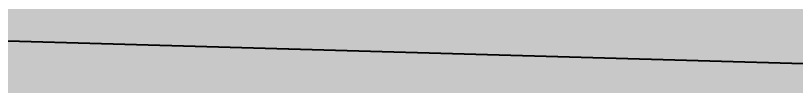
# Model space of a CAD drawing. Extents: x 383425 to 391668, y 6055101 to 6059545.
# Drawn here: x 384610.51 to 384618.93, y 6058464.91 to 6058465.65 of the extents above; entities that cross this region are included whole.
import ezdxf
from ezdxf.enums import TextEntityAlignment as Align

# ---------------------------------------------------------------- set-up
doc = ezdxf.new("R2010")
doc.units = 0
doc.header["$LTSCALE"] = 5
for name, color, linetype in [('AS-UNDERLAY-H', 141, 'Continuous'), ('C-RW', 13, 'Continuous'), ('CG-NOTES', 7, 'Continuous')]:
    doc.layers.add(name, color=color, linetype=linetype)
doc.styles.add('80L', font='ARIALN.TTF', dxfattribs={"height": 10})

# ---------------------------------------------------------------- blocks, each defined once
blk = doc.blocks.new('*U113')
at = {"layer": 'AS-UNDERLAY-H'}
h = blk.add_hatch(color=256, dxfattribs=at)
h.dxf.hatch_style = 1
edge = h.paths.add_edge_path()
edge.add_arc((0, 0), 11, 0, 360)
at = {"layer": 'CG-NOTES', "color": 182}
blk.add_circle((0, 0), 11, dxfattribs=at)
at = {"color": 182, "style": '80L'}
blk.add_attdef('#', text='', height=10, dxfattribs=at).set_placement((0, 0), align=Align.MIDDLE_CENTER)

msp = doc.modelspace()

# ---------------------------------------------------------------- linework, layer by layer
at = {"layer": 'C-RW', "flags": 128}
msp.add_lwpolyline([(385297.1106, 6058445.2876), (385022.0384, 6058453.838), (384330.641, 6058473.233), (383944.2601, 6058483.2094), (383542.4697, 6058492.4302), (383535.4422, 6058492.5916), (383512.3129, 6058493.0989), (383489.2798, 6058493.6029), (383469.3025, 6058494.0406), (383467.9034, 6058494.0716), (383452.9073, 6058494.4007), (383447.911, 6058494.51), (383442.1067, 6058494.6372)], dxfattribs=at)

# ---------------------------------------------------------------- block references
at = {"layer": 'CG-NOTES'}
msp.add_blockref('*U113', (384615.8941, 6058464.0385), dxfattribs=at).add_auto_attribs({'#': '217'})

doc.saveas('drawing.dxf')
